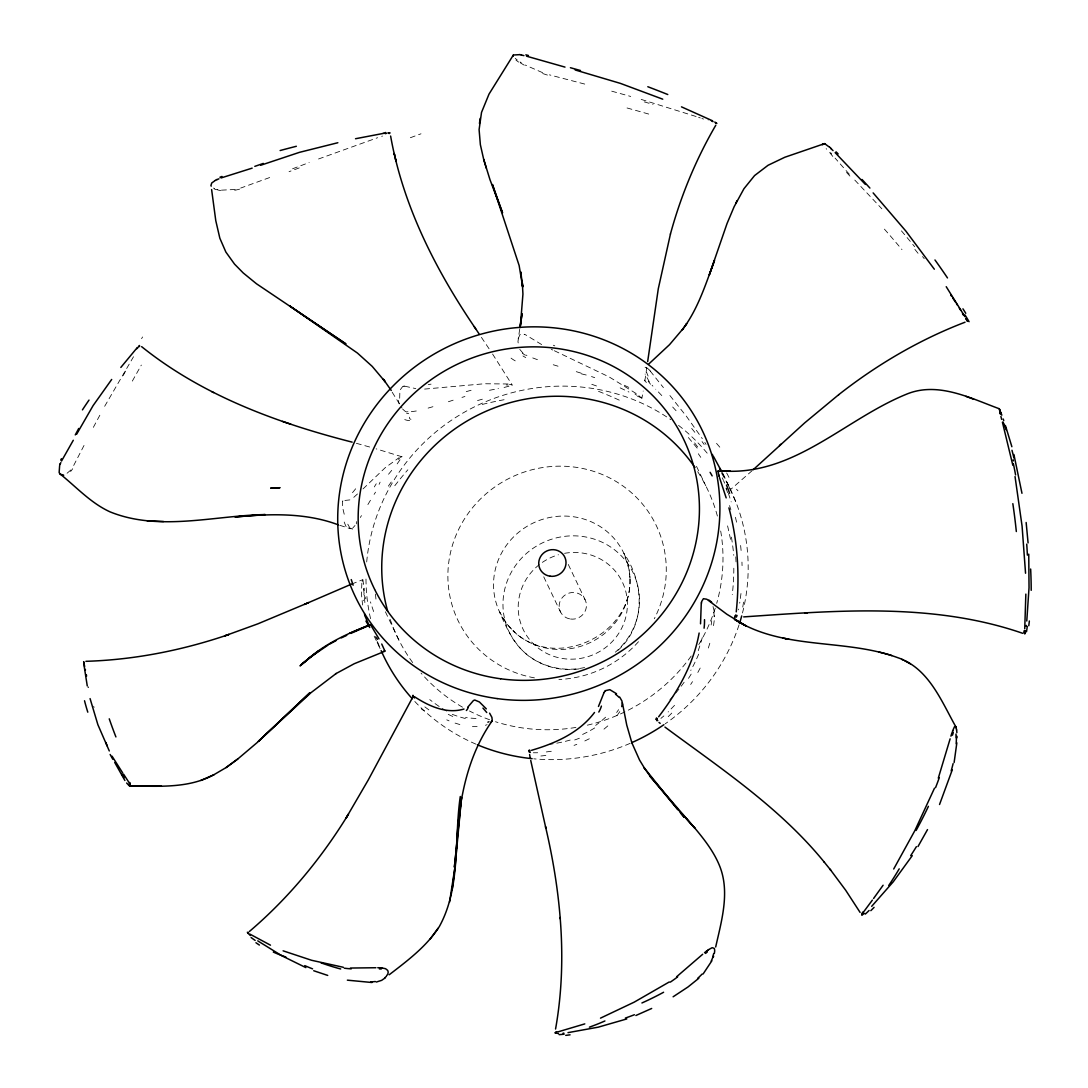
<?xml version="1.0" encoding="UTF-8"?>
<svg xmlns="http://www.w3.org/2000/svg" width="1088" height="1088" viewBox="0 0 1088 1088"><rect width="100%" height="100%" fill="white"/><g stroke="black" fill="none" stroke-linecap="round" stroke-linejoin="round"><path stroke-width="0.75" stroke-dasharray="5 3.75" d="M640.805 396.889L641.92 398.167L643.198 391.014M714.49 616.746L714.517 615.604M714.204 620.69L713.102 628.85M740.982 593.518L739.704 603.146M519.642 329.324L517.97 341.591A327.542 82.062 -4.4 0 0 518.949 345.726M361.855 583.195L361.42 593.667L362.576 605.01M646.857 367.35L644.436 383.52M518.133 338.79L519.969 334.642L523.396 334.07A12.05 3.06 -3.3 0 1 524.484 334.397L524.688 334.478M738.48 609.851L738.63 609.103M362.154 581.414L362.726 579.7L351.519 584.12M709.825 643.239L707.554 650.529M84.021 445.454L73.018 466.752M700.182 668.059L696.687 674.614M93.35 427.353L100.504 413.998M104.666 406.3L133.511 356.742M367.894 504.56L370.736 499.8M361.447 515.617L360.332 517.48M619.806 711.634L616.039 717.074M692.485 681.659L690.676 684.461M374.095 494.387L375.537 492.157M70.87 469.989L65.362 474.722M355.014 525.49L352.825 527.925M388.538 474.246L393.734 467.922M397.161 463.882L402.07 456.81L376.122 448.841M342.815 501.024L342.883 500.942A12.05 1.754 -85.1 0 0 342.502 501.446L342.38 506.573L344.787 516.623M674.546 705.337L668.141 711.987M618.038 650.298C646.014 625.07 644.314 583.059 623.927 553.438A68.707 66.232 -25.5 0 0 506.26 545.537A68.707 66.232 -25.5 0 0 555.193 649.305A68.707 66.232 -25.5 0 0 623.927 553.438L629.014 569.323L629.966 577.646L629.789 575.797C634.984 634.63 554.975 672.248 513.006 630.686L514.338 631.992L506.899 623.914L499.664 612.082C507.348 630.618 517.072 650.352 535.405 660.443C548.814 668.222 564.93 671.187 580.23 668.712M357.476 493.966L353.097 497.964M752.189 470.628L730.388 489.695M607.811 725.914L602.956 730.021M363.038 488.906L385.37 467.568L399.146 457.64M663.87 715.931L660.906 718.406M589.302 738.766L583.481 741.608M269.647 177.548L240.679 188.061M318.539 158.984L377.631 137.714M292.59 168.776L309.196 162.534M576.803 744.369L574.042 745.375M487.125 724.69L485.398 725.288M381.698 136.34L382.514 136.068M448.406 401.73L454.77 399.65M349.874 499.895L343.305 500.616A37.101 5.426 -85.4 0 0 342.883 500.847M461.965 397.392L464.93 396.508M432.929 406.708L427.054 408.408M401.254 456.77L401.934 456.729M489.478 390.306L498.413 388.525M235.158 189.462L221.095 190.182M504.084 387.45L512.23 385.383L511.115 384.513M416.282 410.992L410.611 411.781M551.29 751.278L542.994 752.379M403.716 386.226L403.539 386.254A12.05 3.114 -44.7 0 0 402.723 386.43L399.894 390.293L399.663 399.201M641.866 398.181L634.345 394.699M424.619 389.082L484.364 383.751L508.042 383.982M477.115 726.634L472.437 726.634M537.676 752.746L533.324 752.774M404.709 386.186L415.82 388.62M407.252 411.754L408 411.822M584.732 84.075L549.44 74.854M216.77 189.312L217.79 189.57M611.728 91.174L630.714 96.451M356.388 443.306L371.906 447.644M459.857 724.554L454.743 722.99M641.213 99.416L696.986 116.783M558.035 366.207L550.882 364.031M576.286 371.661L583.508 373.918M339.755 525.3L350.513 528.714M591.491 376.543L594.728 377.672M698.632 117.354L700.264 117.926M701.882 118.497L703.487 119.054M537.431 359.679L530.237 357M542.599 72.665L525.3 65.076M449.058 720.854L446.76 719.862M554.35 350.73L609.158 376.938L637.949 394.631M214.418 188.482L213.534 188.061M551.262 349.343L552.799 350.037M620.187 387.899L628.932 392.02M525.994 355.055L526.932 355.531M541.647 344.57L525.939 335.022A37.101 9.52 -3.6 0 0 524.838 334.451M520.05 61.962L521.274 62.737M428.876 709.866L422.838 705.418M350.214 528.564L346.582 522.009M517.235 60.003L515.222 58.371M522.961 353.11L519.778 349.37M661.79 395.57L655.751 389.218M854.801 180.091L881.851 208.787M649.196 369.92L649.006 369.73A12.05 1.618 36.9 0 0 648.176 368.859L645.007 367.173L644.341 370.75M672.67 407.034L678.232 413.059M849.347 174.27L835.094 158.127M652.093 385.22L652.909 386.131M650.243 371.076L663.422 387.6M901.435 230.874L910.846 242.066M691.682 428.441L696.714 434.629M669.909 395.542L686.61 416.554L702.304 438.641M912.737 244.351L914.627 246.677M830.634 152.66L831.681 153.966M922.542 256.55L924.256 258.713M402.642 409.074L404.79 411.019A82.906 20.468 -45.6 0 0 407.007 412.026M649.414 381.97L645.089 374.014M702.059 441.592L704.167 444.462M481.413 337.348L489.41 349.289M492.592 354.062L512.298 385.125M704.806 442.435L706.058 444.366M378.434 644.327L378.91 645.089M392.197 392.238L402.002 408.054M377.944 643.525L377.06 641.961M722.459 473.457L724.227 476.789M362.943 579.782L363.351 583.127M722.718 473.511L730.374 489.654L729.028 486.717M722.242 477.795L723.343 480.162M722.922 473.756L725.791 479.781M374.15 636.126L380.406 649.21A192.358 185.463 -25.5 0 1 376.421 638.765M696.483 466.303L705.772 485.765M568.29 564.468L585.058 599.638M543.742 576.83L560.524 612M385.397 611.796L398.97 640.247M726.648 481.59L728.892 486.377M727.546 483.494L728.076 484.636M730.021 488.825L736.1 502.602M723.642 480.842L724.635 483.181M713.007 606.533L714.326 611.619M726.553 488.104L726.974 489.287M728.402 493.354L731.177 501.881M93.704 706.234L94.058 707.513M735.447 517.303L737.283 525.341M364.874 602.616L363.65 589.138M740.615 545.496L741.404 553.384M363.365 583.481L363.419 584.501M741.948 562.088L742.07 565.624M584.596 667.529A68.707 66.232 -25.5 0 1 503.812 593.926A68.707 66.232 -25.5 0 1 604.697 543.497A68.707 66.232 -25.5 0 1 615.346 652.161M564.55 553.316A54.958 52.986 -25.5 0 1 624.376 621.86A54.958 52.986 -25.5 0 1 532.889 643.334A54.958 52.986 -25.5 0 1 558.443 554.758M618.569 709.662A112.921 31.552 -22.5 0 1 616.638 712.49M605.608 717.182A180.662 61.962 -11.7 0 1 595.666 725.383M594.687 727.954A134.218 54.713 -2.7 0 1 580.339 735.474M579.374 738.235A169.374 97.471 15.4 0 1 572.655 740.642M570.18 740.071A190.386 128.534 29.6 0 1 547.577 744.573M545.836 755.385A70.298 36.734 17.2 0 1 540.287 756.038M713.932 612.354A82.906 17.299 -66 0 1 714 616.488M711.702 620.826A112.921 25.514 -63.8 0 1 711.144 624.988M702.304 637.527A180.662 57.99 -54 0 1 697.898 651.644M698.659 654.201A134.218 55.134 -46.1 0 1 690.758 670.494M691.166 674.125A169.374 105.087 -30.7 0 1 686.868 680.857M684.134 682.23A190.386 141.263 -18 0 1 667.869 701.882M671.758 713.116A70.298 40.433 -27.9 0 1 667.298 717.454M719.29 469.282A327.542 15.191 74.6 0 1 719.44 469.35M725.982 488.131A82.906 4.338 74.7 0 1 727.614 492.66M729.545 505.566A112.921 8.282 76.7 0 1 730.864 509.823M727.573 525.898A180.662 34.095 85.5 0 1 730.769 540.41M731.449 537.159A134.218 40.025 -87.7 0 1 733.774 555.315M735.774 556.879A169.374 93.378 -76.1 0 1 736.114 565.202M733.815 568.208A190.386 134.178 -67.2 0 1 732.265 594.66M743.526 602.126A70.298 35.918 -72.7 0 1 742.438 608.709M648.108 376.054A327.542 43.479 35.8 0 1 646.626 372.314M650.57 384.254A82.906 10.513 35.9 0 1 648.176 381.154M646.381 382.554A112.921 12.063 38 0 1 644.531 380.066M736.494 489.233A180.662 1.455 46.8 0 1 737.977 490.797M688.364 437.526A134.218 16.429 53.3 0 1 697.993 449.167M694.634 442.911A169.374 67.837 63.4 0 1 699.489 449.48M698.319 453.75A190.386 110.582 70.1 0 1 700.767 457.354M726.648 472.954A70.298 25.296 66.7 0 1 729.939 479.332M719.467 469.118A48.402 0.952 64.4 0 1 720.011 470.274M719.794 447.168A180.771 3.93 48.9 0 1 715.129 441.728M649.468 370.083A37.101 5.086 36.7 0 1 650.488 371.226M826.594 149.206A210.65 24.303 38.8 0 1 826.159 148.607M832.796 156.4A263.364 27.35 40.1 0 1 829.518 152.334M849.905 176.079A128.479 8.677 43 0 1 844.56 170.258M884.408 229.133A349.874 89.597 56 0 1 901.979 249.614M914.899 249.397A192.141 36.774 54.7 0 1 919.224 254.796M525.286 355.178A82.906 20.318 -4.2 0 1 522.43 353.192M525.735 357.571A112.921 26.03 -2 0 1 522.974 355.966M515.236 360.862A180.662 24.657 7.7 0 1 509.225 356.565M581.373 373.837A134.218 4.583 14.8 0 1 586.622 375.115M591.79 384.309A169.374 40.406 25.9 0 1 598.849 386.811M598.536 391.354A190.386 81.532 32.8 0 1 621.139 401.01M624.267 385.261A70.298 13.546 28.9 0 1 631.802 388.838M638.819 395.706A27.037 4.719 26.5 0 1 639.975 396.603M634.902 393.924A48.402 9.18 25.3 0 1 636.67 395.189M554.798 345.862A180.771 30.668 9.7 0 1 553.33 345.222M518.65 62.098A210.65 50.66 -1.2 0 1 515.97 60.126M524.266 65.171A263.364 61.159 0.2 0 1 520.336 62.805M547.427 75.072A128.479 26.085 3.4 0 1 540.682 72.814M627.042 107.97A349.874 34.014 18.2 0 1 648.788 114.09M644.273 101.891A192.141 6.378 16.6 0 1 653.031 104.394M708.465 119.966A91.582 0.952 19.5 0 1 708.002 119.816M399.146 403.607A327.542 82.511 -45.7 0 1 398.371 400.411M408.734 413.698A112.921 27.05 -43.2 0 1 406.586 413.236M409.632 420.607A180.662 32.028 -32.6 0 1 403.934 419.179M410.965 419.302A134.218 13.206 -24.5 0 1 409.482 417.18M477.537 400.561A169.374 23.922 -11 0 1 483.834 398.793M482.202 404.437A190.386 60.602 -2.6 0 1 504.084 399.718M466.276 391.639A70.298 6.161 -8.6 0 1 473.144 389.749M509.429 384.472A27.037 7.235 -14.2 0 1 510.666 384.69M506.26 384.921A48.402 13.518 -15.5 0 1 508.205 385.098M431.052 384.146A180.771 38.95 -31 0 1 428.291 384.54M403.784 386.145A37.101 9.656 -45 0 1 404.763 386.131M216.335 189.747A210.65 53.013 -42.5 0 1 214.091 188.795M220.701 190.563A263.364 65.28 -41 0 1 217.464 189.883M239.591 189.149A128.479 29.43 -37.6 0 1 234.178 190.386M410.366 137.714A349.874 7.466 -19.9 0 1 421.002 133.797M299.241 167.919A192.141 7.14 -22.1 0 1 289.054 171.686M385.778 132.11A91.582 6.229 -19.5 0 1 382.894 133.09M386.594 133.389A33.714 5.263 -20.6 0 1 385.247 133.878M346.106 526.606A327.542 44.622 -86 0 1 344.189 522.009M351.424 528.85A82.906 10.907 -85.8 0 1 350.254 528.183M352.675 529.094A112.921 14.674 -83.4 0 1 351.778 528.455M356.334 523.886A180.662 17.19 -72.5 0 1 356.388 521.601M379.114 484.323A134.218 5.386 -63.9 0 1 380.093 482.161M388.375 486.146A169.374 26.098 -48.2 0 1 391.87 481.114M394.808 485.724A190.386 57.582 -37.9 0 1 407.85 469.798M374.34 486.921A70.298 6.596 -46.3 0 1 376.258 483.779M400.194 457.45A27.037 6.46 -55.6 0 1 401.064 457.082M398.33 459.354A48.402 11.927 -57 0 1 399.663 458.551M355.626 488.784A180.771 24.888 -71.4 0 1 351.737 493.462M72.692 468.724A128.479 17.15 -77.9 0 1 70.598 471.526M132.328 381.099A349.874 22.372 -58.1 0 1 141.331 365.092M123.189 375.51A192.141 2.516 -60.9 0 1 126.412 369.621M142.61 336.967A91.582 2.312 -58.6 0 1 141.562 338.654M136.911 349.03A33.714 3.686 -60.6 0 1 136.585 349.574M365.867 598.876A180.662 12.893 68.8 0 1 363.841 594.524M373.619 611.538A134.218 15.218 77.7 0 1 370.45 601.882M375.945 599.08A193.542 75.14 -73.3 0 1 375.183 589.846M363.582 589.41A50.266 7.14 -87.1 0 1 363.528 588.513M363.569 600.467A30.11 2.312 -89.8 0 1 363.174 600.141M364.222 590.621A105.876 14.498 76.8 0 1 364.262 588.227M476 718.434A180.662 44.159 29.6 0 1 465.487 717.522M465.378 718.502A134.218 38.95 38.8 0 1 452.186 714.326M452.771 716.462A169.374 74.106 57 0 1 447.182 713.85M446.583 711.062A190.386 101.932 70.3 0 1 429.76 699.611M424.293 710.967A70.298 26.561 58.3 0 1 421.233 708.832M721.616 473.362A192.358 185.463 -25.5 0 1 742.111 614.407M738.997 625.002A192.358 185.463 -25.5 0 1 665.23 723.792M630.129 743.362A192.358 185.463 -25.5 0 1 533.8 758.826M475.878 744.124A192.358 185.463 -25.5 0 1 413.358 699.91M370.559 618.705A192.358 185.463 -25.5 0 1 365.99 576.599M366.697 561.966A192.358 185.463 -25.5 0 1 478.543 404.872A192.358 185.463 -25.5 0 1 670.711 419.628M678.518 425.367A192.358 185.463 -25.5 0 1 709.022 455.437M697.707 471.648A171.754 165.58 -25.5 0 1 717.917 518.065M720.691 531.039A171.754 165.58 -25.5 0 1 716.693 603.337M715.238 608.178A171.754 165.58 -25.5 0 1 697.435 646.734M691.206 656.037A171.754 165.58 -25.5 0 1 585.004 725.696M575.919 727.437A171.754 165.58 -25.5 0 1 495.502 721.738M489.586 719.726A171.754 165.58 -25.5 0 1 469.445 710.981M462.522 707.2A171.754 165.58 -25.5 0 1 421.029 673.05M412.665 662.578A171.754 165.58 -25.5 0 1 389.926 618.501M534.439 677.865A109.915 105.971 -25.5 0 1 452.649 544.585A109.915 105.971 -25.5 0 1 598.06 472.872A109.915 105.971 -25.5 0 1 654.31 618.746M638.493 641.716A109.915 105.971 -25.5 0 1 558.919 679.497M570.534 619.031A13.736 13.246 -25.5 0 0 585.575 600.794A13.736 13.246 -25.5 0 0 562.265 597.625A13.736 13.246 -25.5 0 0 570.534 619.031"/><path stroke-width="1.5" d="M736.073 615.454L736.318 617.114L737.093 615.441M1025.848 594.102L1024.733 628.823M1024.651 631.584L1024.665 630.809M83.64 661.626L84.347 664.21M999.668 409.605A32.626 1.863 76.4 0 0 999.355 408.966L1000.266 414.052M956.842 742.818L954.122 762.538M736.25 611.85C739.826 577.075 737.977 541.715 728.919 507.865M389.178 974.78C407.606 960.595 426.795 946.329 439.43 926.378C461.081 886.992 453.982 839.365 460.278 796.498M622.418 704.983L621.969 701.066L619.698 697.109M518.976 54.686L513.346 55.026L489.002 94.126L481.522 112.404L479.101 129.608L480.366 144.677L483.67 159.297L489.981 179.683L502.547 212.84L492.442 184.525L519.139 265.54L522.662 286.797L522.322 282.948L522.934 294.1L520.377 325.965L522.063 313.725L519.887 327.746M700.522 623.818L701.23 604.438A37.101 7.33 -65.3 0 1 701.488 602.834L701.393 602.997M455.07 866.66L461.516 797.477L454.376 867.177L456.049 852.04M1026.773 621.017L1029.03 587.629L1028.745 554.132M456.416 848.667C458.429 804.018 465.977 758.295 492.13 720.895M452.146 889.698L455.138 865.966L449.548 902.142M1026.147 626.239L1026.256 625.382M479.454 123.502L480.189 118.32M647.659 361.61L658.294 288.742L670.466 233.92M1025.467 630.931L1024.787 633.991L1024.638 632.89M555.56 1029.03C567.555 961.874 561 892.745 545.523 826.703L545.836 828.118M714.367 953.36L714.666 951.184A93.214 24.752 -22.9 0 0 714.612 949.919L714.449 948.94A32.626 8.663 -23 0 0 714.122 948.274L712.15 947.702L708.084 949.906M699.135 633.026C693.614 664.197 677.606 691.914 658.648 716.774M715.686 946.982C721.602 920.557 730.388 891.249 719.182 864.878C713.483 851.306 704.344 839.542 694.987 828.308L649.577 775.744L677.62 809.377M670.426 234.07C680.789 196.044 695.939 159.283 715.795 125.215M950.123 738.834L938.291 778.165M952.299 769.76L939.542 804.508M950.912 736.168L951.755 733.407M59.636 465.732L59.146 472.437A32.626 4.638 -84.1 0 0 59.459 473.117L59.908 473.756M713.266 957.29L713.646 956.148M952.49 731.19L954.462 726.77L955.726 726.607A32.626 6.868 -64.1 0 1 956.053 727.246L956.352 728.348M60.153 464.25L60.833 462.577M513.264 55.148L513.223 55.828A32.626 8.01 -2.4 0 0 513.305 56.059M934.497 788.174L914.831 830.674L893.71 868.999M711.824 960.881L703.12 973.964M61.526 461.054L73.29 440.273M139.59 346.637L139.482 345.522A13.505 2.951 -62.3 0 0 138.761 346.202M657.057 719.386L656.744 720.65L657.75 720.542M829.056 146.88L824.622 143.602L784.842 157.243L768.101 165.254L754.582 175.562L743.947 188.727L734.128 206.72L727.042 223.543L709.322 274.829L714.503 260.413C705.663 284.213 697.938 309.237 682.339 329.746L686.664 323.626L685.753 324.958M735.76 203.374L737.106 200.654M598.468 706.466L604.044 692.539M863.029 912.764L862.648 913.335A13.505 3.414 -41.8 0 0 861.914 914.41L861.832 915.239L864.552 913.254M927.506 829.6L917.986 846.546M76.636 434.221L93.092 405.62L111.683 379.454M413.318 696.13L368.247 779.987L346.215 817.822L348.473 814.15C321.64 858.024 288.497 898.226 249.261 931.586M370.423 624.784L350.785 633.434M912.274 855.644L893.262 881.783L871.692 906.331M883.102 885.238L873.569 898.498M604.765 691.397L604.656 691.56A37.101 9.506 -24.3 0 0 604.153 692.512M864.076 911.282L872.358 900.116M430.032 939.189L438.124 928.241M683.196 328.535L669.542 344.651L648.829 363.95M120.836 367.431L137.428 347.398M594.497 712.477C579.142 732.877 555.356 743.281 531.583 750.298M753.29 469.635L804.739 422.838L838.78 394.618M779.47 445.55L781.048 444.108M385.125 977.935L381.643 980.356L376.312 982.042M698.809 978.275L688.01 986.966L673.118 996.785M702.698 954.258L676.654 976.725M129.73 785.985C157.882 786.121 187.87 788.786 213.615 774.887L226.1 767.57L237.782 758.989L257.475 742.302L309.726 692.866L258.373 741.336L311.005 692.675L336.219 673.458M704.507 952.721L706.438 951.143M467.786 707.159L473.402 700.577A37.101 7.086 16.6 0 1 474.123 700.264A12.05 2.312 16.9 0 1 474.817 700.033L479.4 701.964L486.322 708.859M313.018 654.826L300.043 665.897L309.808 657.492L318.662 650.923L300.764 665.04L309.808 657.492L328.005 645.116M838.685 394.699C876.982 364.616 919.469 339.633 965.015 322.225M312.65 655.112C329.786 641.607 349.846 632.563 370.097 624.811M226.1 767.57L237.782 758.989M529.598 751.25L529.162 751.971L530.305 752.474M555.261 1032.879L558.443 1033.546M669.215 981.988L634.236 1002.13L600.494 1018.137M335.594 673.826L354.198 663.748L384.635 651.345M215.098 180.608L211.766 182.947L210.922 185.49A32.626 8.255 -43.7 0 0 211.222 186.157M329.446 644.218L336.002 640.669M389.137 133.579L390.062 132.913L389.368 132.695M651.685 1008.467L635.868 1015.512M341.292 637.908L346.718 635.351M216.825 179.738L218.96 178.799M307.115 603.214L308.598 602.562L304.368 604.425L351.519 584.12M305.864 603.758L257.883 623.832L224.645 635.909L228.956 634.454C182.906 650.216 134.599 659.858 85.898 661.314M200.818 780.463L214.118 774.656M349.466 633.338L367.214 625.954M824.704 143.589L822.106 144.595L824.609 144.092A32.626 4.012 37.7 0 1 824.622 144.106M221.014 177.97L252.158 168.137M260.644 165.281L299.458 152.347L337.851 142.732M626.783 1018.939L598.182 1027.181L567.99 1032.648M999.124 408.694C970.02 398.018 937.326 381.058 905.978 394.414C844.438 419.601 794.199 475.782 722.786 471.022L729.994 470.818L717.958 471.104L718.978 475.973M584.8 1023.89L558.062 1031.846M463.978 709.036C446.447 714.272 428.971 706.126 414.514 696.742M355.518 138.734L385.737 132.954M563.026 1033.206L563.856 1033.124M743.689 616.896C836.686 610.531 933.069 602.29 1022.774 633.338M805.079 613.115L807.296 612.966M372.042 982.518L347.371 980.166M126.63 783.006L129.458 785.985L161.418 786.27M60.262 474.11C76.486 487.138 90.862 503.146 110.119 511.89C159.351 531.814 214.377 515.494 265.2 514.57L235.008 516.977C269.47 513.794 305.252 512.407 338.218 524.81M375.918 967.735L350.35 968.048M717.998 471.09L718.76 471.743M377.754 967.722L379.726 967.749M135.823 785.958L160.63 786.243M62.71 475.13L63.213 475.143A263.364 37.808 -81.4 0 0 63.716 475.238M147.111 520.785L163.554 521.519M381.398 967.844L385.574 968.714L387.586 970.306A32.626 6.406 17.9 0 1 387.899 970.972L388.103 971.788A93.214 18.265 18.1 0 1 388.117 972.713L387.777 974.086A210.65 41.194 19.1 0 1 386.702 975.528M248.268 933.178A13.505 1.523 39.5 0 0 247.697 932.946L250.376 935.544M343.318 967.286L311.603 960.282L283.111 950.83M701.447 602.698A12.05 2.421 -65 0 1 701.665 601.555L703.392 598.699L706.792 599.23L726.811 614.217L746.178 626.049L734.4 619.303C783.319 650.502 844.75 638.221 897.573 657.614C928.635 667.95 941.297 700.958 955.958 727.029M521.206 55.053L523.926 55.597M785.482 638.615L788.963 639.282L783.142 638.139M526.538 56.182L564.998 67.102M878.9 651.998L885.999 653.82M715.523 123.175L716.842 123.42L716.026 122.713M352.158 442.136C277.25 422.987 202.545 395.583 141.644 346.664M575.198 69.972L620.432 83.395L662.742 99.185M887.468 654.228L888.923 654.663M327.719 975.419L313.711 970.741M891.834 655.574L890.392 655.112M286.307 422.674L290.768 424.157M282.513 421.382L286.634 422.783M965.981 396.372L973.719 399.242M681.482 106.855L712.531 120.809M61.458 474.844L60.493 474.3A93.214 13.287 -83.9 0 1 59.922 473.634M305.85 967.599L281.846 955.781L257.761 940.875M903.162 659.994L901.789 659.369M270.49 945.173L249.9 934.116M904.536 660.661L910.384 663.843M213.602 392.591L211.82 391.666M664.958 727.083C720.936 768.536 780.137 807.772 824.446 862.349M658.988 722.418L660.171 723.357M616.515 693.722L609.81 689.67L605.39 690.649A12.05 3.114 -24 0 0 604.792 691.383M830.851 148.526L833.041 150.606M835.149 152.646L865.409 184.443M414.501 698.006L413.086 696.225M873.134 192.902L905.814 231.01L934.334 269.212M370.981 625.314L370.654 624.947A37.101 1.183 55.8 0 1 370.899 625.328L379.005 638.914M650.61 776.846L644.15 767.788L678.681 810.601M680.843 813.198L684.08 817.088M679.782 811.961L684.094 817.142M823.929 861.723L830.62 869.992L829.967 869.162M830.402 869.72L845.689 890.256L860.091 912.41M123.556 774.139L128.914 782.381A32.626 1.142 57.2 0 1 129.2 782.993L129.526 783.741M391.258 390.456L383.37 379.25L385.261 381.874L372.218 366.384L357.435 353.056L289.598 305.878L345.943 343.93L256.469 283.764L243.236 272.966L234.546 264.126L225.869 252.049L219.844 238.218L215.778 220.66L211.616 189.57M122.699 772.942L112.064 756.187M950.749 295.025L951.714 296.453M479.006 333.758L474.218 326.577M952.666 297.867L955.509 302.178M475.633 328.712C435.975 270.463 403.077 206.285 390.619 136.041M946.22 286.688L964.893 316.635M489.6 713.17L491.898 717.359L492.252 720.433A82.906 17.014 16.2 0 1 491.069 722.051M124.889 780.504L114.716 762.43M956.461 303.647L957.413 305.116M959.29 308.04L960.663 310.202M962.989 313.929L963.451 314.677M965.913 318.675L967.518 321.273L965.913 318.403M645.075 769.121L639.567 760.063L631.924 742.954L626.742 725.07L622.404 702.916M368.642 624.322L365.228 616.529M712.246 454.376L712.844 455.396M713.442 456.402L722.078 472.246M719.522 468.153L721.004 470.791M381.738 644.028L384.758 650.76M109.29 750.951L97.879 724.69L90.073 698.605M999.682 409.659L1000.144 410.761M107.222 745.919L105.794 742.424M1000.77 412.325L1001.83 415.167M1003.204 418.989L1003.762 420.594M1005.516 425.789L1011.867 446.719M719.467 477.482L726.172 497.896M483.67 159.297L486.35 168.286M129.758 784.366L129.921 785.101M364.997 615.794L364.466 613.918M1001.667 419.397L1000.892 416.432M1002.429 422.253L1012.833 465.27M1013.907 454.526L1021.972 493.299M395.529 158.998L396.046 161.133L394.223 153.49L394.536 154.877M545.646 827.247L530.726 760.444M87.258 685.916L83.79 663.802M86.319 674.655L86.591 676.097M529.598 754.501L530.155 757.466M85.313 669.378L85.449 670.14M1015.036 476.544L1022.081 526.143L1025.549 573.24M522.662 286.797L520.798 271.959L521.315 276.121M956.624 729.871L956.869 732.632M1026.147 522.498L1028.078 542.912M560.198 917.524L560.32 918.938M956.991 736.304L956.991 737.854M615.509 694.239A327.542 86.414 -25.1 0 1 619.099 697.394M622.105 705.106A82.906 22.304 -24.9 0 1 621.738 706.602M529.258 751.196A27.037 5.97 6.3 0 1 529.897 750.761M528.7 750.611A48.402 10.322 4.8 0 1 529.652 749.999M601.406 706.085A180.771 55.175 -10.1 0 1 598.808 712.055M713.687 953.591A210.65 56.467 -21.8 0 1 712.803 956.42M712.762 957.44A263.364 71.93 -20.4 0 1 711.239 961.044M702.046 974.114A128.479 37.713 -16.9 0 1 697.598 978.411M663.598 992.256A349.874 176.229 3.4 0 1 641.92 1002.973M634.399 1014.737A192.141 87.992 0.4 0 1 625.355 1018.069M570.071 1034.824A91.582 38.882 3 0 1 565.733 1035.368M564.114 1034.185A33.714 11.669 1 0 1 559.123 1034.634M555.138 1032.866A13.505 3.237 -0.5 0 1 555.968 1032.498M555.546 1032.199A40.474 9.153 -1.7 0 1 556.934 1031.696M604.914 1020.966A338.014 170.558 15.3 0 1 589.397 1027.154M677.661 976.861A231.214 87.924 -6.6 0 1 670.276 982.151M705.514 953.428A107.821 22.073 -26.2 0 1 707.363 951.918M706.846 951.062A31.13 7.412 -23.8 0 1 708.492 949.838M708.886 600.086A327.542 66.49 -66.1 0 1 711.647 602.276M656.635 719.617A27.037 6.895 -34.9 0 1 657.166 718.583M655.778 719.399A48.402 11.791 -36.3 0 1 656.594 717.876M704.507 619.657A180.771 52.102 -52.1 0 1 704.086 628.198M956.284 728.47A93.214 19.652 -64 0 1 956.529 730.021M955.985 734.06A210.65 45.614 -63 0 1 955.998 737.854M956.393 738.752A263.364 59.5 -61.6 0 1 956.175 743.77M953.088 763.654A128.479 32.953 -58.5 0 1 951.184 770.875M928.404 806.344A349.874 182.43 -41.5 0 1 916.11 830.457M916.382 846.668A192.141 90.046 -43.8 0 1 910.697 855.644M874.072 907.365A91.582 40.623 -40.7 0 1 870.835 910.656M869.081 910.493A33.714 12.186 -41.6 0 1 865.314 914.07M862.036 913.335A40.474 9.561 -42.9 0 1 863.056 911.826M899.205 868.85A338.014 187.027 -29.6 0 1 888.774 885.428M939.311 777.58A231.214 86.156 -49.6 0 1 935.558 787.63M952.476 735.216A107.821 15.15 -66.6 0 1 953.278 732.618M952.095 732.986A31.13 5.63 -64.6 0 1 952.83 730.823M735.746 616.311A27.037 4.515 -75.5 0 1 735.76 614.938M734.808 617.916A48.402 7.33 -76.7 0 1 734.822 615.876M726.485 485.085A180.771 28.764 87.6 0 1 729.586 493.299M719.263 476.544A37.101 1.564 75.4 0 1 718.774 475.007M1000.307 411.482A93.214 5.386 76.6 0 1 1000.933 413.127M1003.095 422.076A210.65 13.722 77.5 0 1 1004.496 426.238M1004.333 424.374A263.364 20.291 78.8 0 1 1006.101 429.719M1011.976 450.269A128.479 14.634 81.7 0 1 1013.948 458.034M1012.833 503.662A349.874 148.213 -84.6 0 1 1016.328 531.529M1026.732 544.136A192.141 69.822 -86.1 0 1 1027.371 555.152M1029.343 621.003A91.582 31.538 -83 0 1 1028.786 625.763M1027.276 626.402A33.714 8.69 -83 0 1 1026.487 631.788M1024.556 633.148A13.505 1.986 -82.2 0 1 1024.57 631.829M1024.094 632.849A40.474 5.141 -83.1 0 1 1024.134 630.768M1030.649 569.024A338.014 163.676 -74 0 1 1031.206 590.322M1013.336 463.597A231.214 58.072 89.3 0 1 1015.594 474.926M1013.173 459.789A107.821 1.904 74.4 0 1 1013.377 460.863M1000.334 413.522A31.13 0.816 76.1 0 1 999.818 411.495M710.11 472.328A190.386 110.582 70.1 0 1 712.15 475.891M962.948 308.815A91.582 15.871 57.7 0 1 965.75 313.303M965.029 314.976A33.714 2.815 57.9 0 1 969.082 321.694M962.513 313.63A40.474 2.013 58.1 0 1 963.397 315.126M934.973 259.964A338.014 111.438 65.7 0 1 947.485 277.93M862.009 179.466A231.214 16.81 50.5 0 1 869.91 188.061M836.046 151.817A107.821 21.107 35.5 0 1 838.154 153.925M829.6 147.098A31.13 4.774 37.4 0 1 831.422 148.798M714.734 122.046A13.505 2.611 19.8 0 1 715.836 122.672M711.375 120.795A40.474 8.568 18.9 0 1 713.075 121.666M647.809 86.727A338.014 54.754 27.8 0 1 667.774 94.52M580.516 70.516A231.214 18.319 11.8 0 1 570.411 67.714M525.83 54.835A107.821 33.483 -5.2 0 1 528.428 55.474M519.316 54.536A31.13 8.527 -3 0 1 521.546 54.917M388.008 132.804A13.505 3.618 -21.1 0 1 389.11 132.763M385.03 133.538A40.474 11.465 -22.2 0 1 386.743 133.334M280.133 150.538A338.014 20.142 -9.9 0 1 296.358 146.282M263.31 163.418A231.214 30.872 -27.9 0 1 254.796 166.355M219.926 177.235A107.821 33.225 -47.3 0 1 221.966 176.474M215.288 180.295A31.13 8.69 -44.7 0 1 217.015 179.452M62.71 475.048A210.65 30.26 -82.9 0 1 61.513 474.45M137.129 348.432A40.474 9.33 -63.6 0 1 138.122 347.385M82.443 409.877A338.014 23.814 -47.9 0 1 89.012 400.085M78.717 428.482A231.214 14.987 -67.6 0 1 75.262 434.901M60.724 460.088A107.821 20.482 -88 0 1 61.445 458.714M59.622 465.161A31.13 5.182 -85.2 0 1 60.153 463.746M365.935 621.044A327.542 13.899 55.2 0 1 369.743 627.531M384.962 651.059A82.906 3.89 55.5 0 1 384.105 650.57M377.386 639.336A112.921 5.318 57.9 0 1 375.618 636.97M129.826 784.203A93.214 3.237 57.3 0 1 129.948 784.679M129.826 784.951A210.65 6.936 58.3 0 1 129.105 784.312M129.69 785.468A263.364 8.405 59.8 0 1 128.969 784.897M124.046 777.662A128.479 5.005 63.3 0 1 121.774 773.99M115.913 736.93A349.874 71.767 84.1 0 1 109.249 718.828M83.776 662.701A13.505 0.925 78.2 0 1 83.722 661.966M84.633 666.672A40.474 3.169 76.9 0 1 84.483 665.394M87.802 712.178A338.014 64.029 -85.5 0 1 84.524 700.754M112.853 759.315A231.214 21.91 73.8 0 1 110.146 754.474M129.676 782.476A107.821 1.183 53.2 0 1 130.288 783.251M351.247 579.578A180.771 4.923 69.7 0 1 353.124 585.181M482.95 708.138A327.542 65.647 16 0 1 486.744 712.531M488.961 721.752A112.921 23.569 18.6 0 1 487.873 722.174M413.1 695.926A27.037 2.162 45.9 0 1 413.304 695.858M413.018 695.613A48.402 3.631 44.5 0 1 412.991 695.259M468.18 707.39A180.771 36.543 30.7 0 1 466.358 710.491M386.43 976.167A263.364 51.748 20.6 0 1 384.812 977.813M375.333 981.512A128.479 26.67 24.2 0 1 370.845 981.852M340.68 968.986A349.874 132.532 45.4 0 1 321.001 962.853M312.569 968.85A192.141 64.614 42.1 0 1 304.749 965.627M259.393 945.05A91.582 27.132 44.3 0 1 255.952 942.738M255.15 940.413A33.714 7.371 41.8 0 1 251.124 937.543M247.316 932.239A40.474 4.134 38.2 0 1 248.227 932.661M285.858 957.005A338.014 121.978 56.3 0 1 273.306 952.082M351.247 968.85A231.214 62.56 34.8 0 1 344.284 968.184M379.358 968.932A107.821 15.613 14.2 0 1 381.303 968.986M380.215 967.966A31.13 5.331 16.9 0 1 381.915 968.089M741.717 615.93A192.358 185.463 -25.5 0 1 739.486 623.478M663.911 724.703A192.358 185.463 -25.5 0 1 631.666 742.682M532.1 758.662A192.358 185.463 -25.5 0 1 477.36 744.763M412.284 698.741A192.358 185.463 -25.5 0 1 381.14 650.624M387.668 611.143A171.754 165.58 -25.5 0 1 482.338 412.95A171.754 165.58 -25.5 0 1 694.96 467.5M279.806 487.723L270.912 488.077L279.806 487.723M694.987 828.308L682.258 814.096L694.987 828.308M88.223 687.181A33.714 1.306 80.5 0 0 88.291 687.167M497.202 698.591A192.358 185.463 -25.5 0 0 707.826 443.319A192.358 185.463 -25.5 0 0 381.385 398.902A192.358 185.463 -25.5 0 0 497.202 698.591M500.589 678.776A171.754 165.58 -25.5 0 0 688.65 450.854A171.754 165.58 -25.5 0 0 397.188 411.182A171.754 165.58 -25.5 0 0 500.589 678.776M550.106 576.218A13.736 13.246 -25.5 0 0 565.162 557.981A13.736 13.246 -25.5 0 0 541.838 554.812A13.736 13.246 -25.5 0 0 550.106 576.218"/></g></svg>
